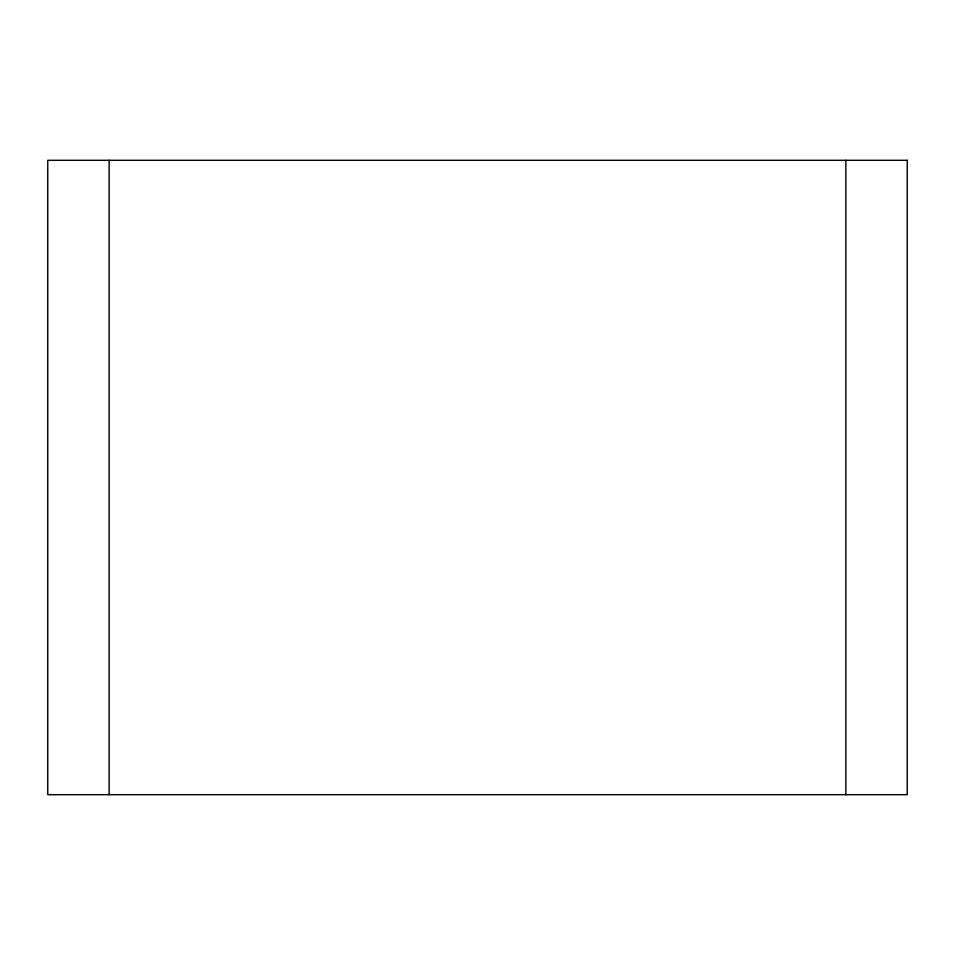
<?xml version="1.0" encoding="UTF-8"?>
<svg xmlns="http://www.w3.org/2000/svg" width="955" height="955" viewBox="0 0 955 955"><rect width="100%" height="100%" fill="white"/><g stroke="black" fill="none" stroke-linecap="round" stroke-linejoin="round"><path stroke-width="1.43" d="M845.855 160.309L845.855 794.691M109.145 160.309L109.145 794.691M907.25 160.309L47.75 160.309L47.75 794.691L907.25 794.691L907.25 160.309"/></g></svg>
